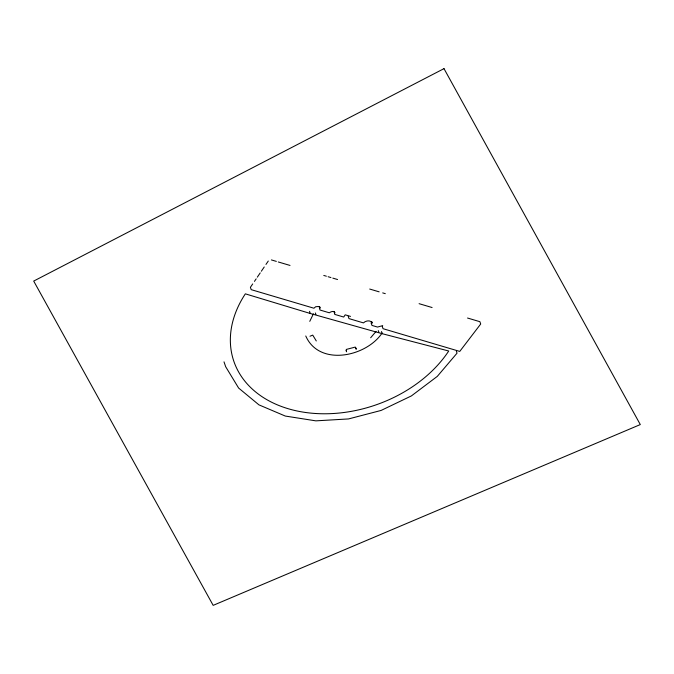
<?xml version="1.0" encoding="UTF-8"?>
<svg xmlns="http://www.w3.org/2000/svg" width="674" height="674" viewBox="0 0 674 674"><rect width="100%" height="100%" fill="white"/><g stroke="black" fill="none" stroke-linecap="round" stroke-linejoin="round"><path stroke-width="1.01" d="M371.576 321.683L371.163 323.09L371.964 325.416L377.507 327.058L382.731 325.626M252.708 283.931L250.399 287.326L251.2 289.651L313.941 308.229L315.634 306.763L318.381 306.493L319.383 306.999L319.939 310.006L329.333 312.795C330.774 311.666 334.11 310.411 335.062 312.82M309.77 321.346L313.418 313.814M334.144 311.674L334.734 314.387L343.698 317.05L345.206 314.825L350.505 316.401M254.435 281.387L256.171 278.842M257.325 277.149L260.206 272.911M261.36 271.209L264.242 266.971M265.969 264.427L268.277 261.04M370.649 337.767L376.058 331.414M382.048 333.099C366.277 356.799 319.265 366.858 305.76 335.981M309.989 336.233L312.744 335.13L316.291 340.96M382.251 333.706L448.732 351.002A119.686 87.393 -19 0 1 289.812 409.194A119.686 87.393 -19 0 1 245.344 293.839L310.293 313.486L382.251 333.706L381.509 331.532M271.403 259.928L276.34 261.386M278.311 261.975L290.022 265.438M323.773 275.439L326.368 276.205M328.103 276.719L330.934 277.562M332.83 278.126L337.556 279.525M369.697 289.045L379.15 291.842M382.697 292.895L385.301 293.662M419.093 303.679L432.093 307.529M467.537 318.027L479.896 321.692L480.697 324.017L459.744 351.424L383.051 328.701L382.251 326.376M319.383 306.999L320.15 308.052L319.611 306.502M456.365 351.213L457.039 353.168L437.291 376.387L411.393 395.916L381.122 410.432L348.525 418.933L315.845 420.854L285.287 416.052L258.951 404.863L238.621 388.047L225.689 366.749L224.004 361.854M378.291 330.631L378.83 332.198M371.728 321.549L372.267 323.099C370.725 319.678 365.637 320.605 363.454 322.897L348.997 318.617L348.197 316.291M355.695 347.666L356.234 349.233L355.282 347.085L346.36 349.41L346.537 351.769L345.998 350.202M315.365 312.947L315.904 314.514M309.543 311.304L310.293 313.486M443.998 68.638L33.7 281.075L213.169 605.362L640.3 424.569L443.998 68.638"/></g></svg>
